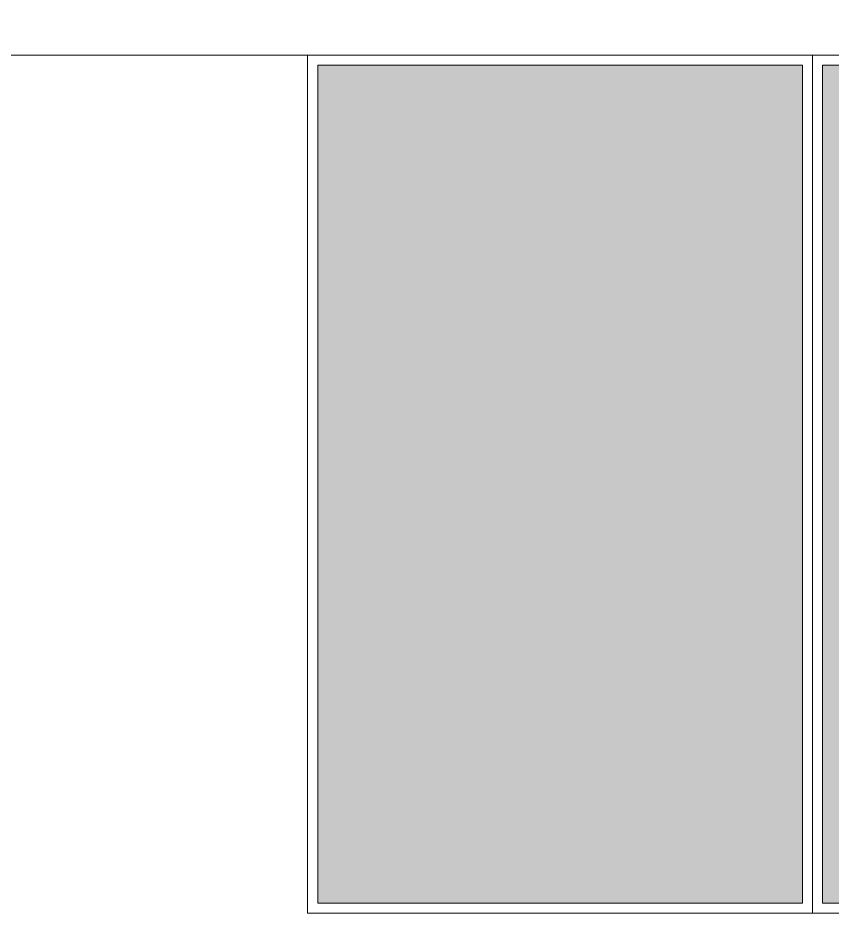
# Model space of a CAD drawing. Header units: millimetres. Extents: x 2033 to 2295, y 1536 to 1691.
# Drawn here: x 2142.767 to 2144.379, y 1629.065 to 1630.839 of the extents above; entities that cross this region are included whole.
import ezdxf

# ---------------------------------------------------------------- set-up
doc = ezdxf.new("R2010")
doc.units = ezdxf.units.MM
for name, color, linetype, lineweight in [('Detalles', 245, 'Continuous', 13), ('murolejos', 73, 'Continuous', 18), ('MUROS BAJOS', 80, 'Continuous', 25), ('Texturas', 8, 'Continuous', 0)]:
    doc.layers.add(name, color=color, linetype=linetype, lineweight=lineweight)

msp = doc.modelspace()

# ---------------------------------------------------------------- hatches: boundary and pattern name
at = {"layer": 'MUROS BAJOS'}
h = msp.add_hatch(color=256, dxfattribs=at)
h.set_gradient(color1=(127, 159, 255), one_color=1, tint=1)
h.paths.add_polyline_path([(2144.3207, 1630.7453), (2143.3607, 1630.7453), (2143.3607, 1629.0853), (2144.3207, 1629.0853)])
h.paths.add_polyline_path([(2145.3207, 1630.7453), (2144.3607, 1630.7453), (2144.3607, 1629.0853), (2145.3207, 1629.0853)])
h.paths.add_polyline_path([(2143.3607, 1631.8853), (2144.3207, 1631.8853), (2144.3207, 1633.3453), (2143.3607, 1633.3453)])
h.paths.add_polyline_path([(2144.3607, 1631.8853), (2145.3207, 1631.8853), (2145.3207, 1633.3453), (2144.3607, 1633.3453)])
at = {"layer": 'Texturas'}
h = msp.add_hatch(dxfattribs=at)
h.set_pattern_fill('AR-SAND', color=256, scale=0.03, style=0)
h.set_pattern_definition([(37.5, (0.3077, -47.7463), (-0.04800094, 1.4682397), [0, -1.15824, 0, -1.2954, 0, -1.23825]), (7.5, (0.3077, -47.7463), (1.3485698, 2.1504753), [0, -0.62484, 0, -1.04394, 0, -0.40005]), (327.5, (-0.6296, -47.7463), (2.3729771, 0.00431155), [0, -0.381, 0, -1.3716, 0, -1.7907]), (317.5, (-0.6296, -47.7463), (2.2906694, 0.668788), [0, -0.1905, 0, -0.89916, 0, -1.0287])])
h.paths.add_polyline_path([(2146.0661, 1630.7653), (2146.0634, 1634.4653), (2142.3657, 1634.4653), (2142.3657, 1630.7653)])
h.paths.add_polyline_path([(2143.3407, 1631.8653), (2143.3407, 1633.3653), (2145.3407, 1633.3653), (2145.3407, 1631.8653)], flags=16)
h.paths.add_polyline_path([(2143.3607, 1631.8853), (2143.3607, 1633.3453), (2144.3207, 1633.3453), (2144.3207, 1631.8853)], flags=0)
h.paths.add_polyline_path([(2144.3607, 1631.8853), (2144.3607, 1633.3453), (2145.3207, 1633.3453), (2145.3207, 1631.8853)], flags=0)

# ---------------------------------------------------------------- linework, layer by layer
at = {"layer": 'Detalles'}
msp.add_line((2144.3407, 1629.0653), (2144.3407, 1630.7653), dxfattribs=at)
for points in [[(2143.3607, 1630.7453), (2144.3207, 1630.7453), (2144.3207, 1629.0853), (2143.3607, 1629.0853)], [(2144.3607, 1630.7453), (2145.3207, 1630.7453), (2145.3207, 1629.0853), (2144.3607, 1629.0853)]]:
    msp.add_lwpolyline(points, close=True, dxfattribs=at)
at = {"layer": 'murolejos'}
msp.add_line((2142.3657, 1630.7653), (2146.0661, 1630.7653), dxfattribs=at)
at = {"layer": 'murolejos', "linetype": 'Continuous', "ltscale": 0.07}
for p, q in [((2143.3407, 1630.7653), (2143.3407, 1629.0653)), ((2143.3407, 1629.0653), (2145.3407, 1629.0653))]:
    msp.add_line(p, q, dxfattribs=at)

doc.saveas('drawing.dxf')
